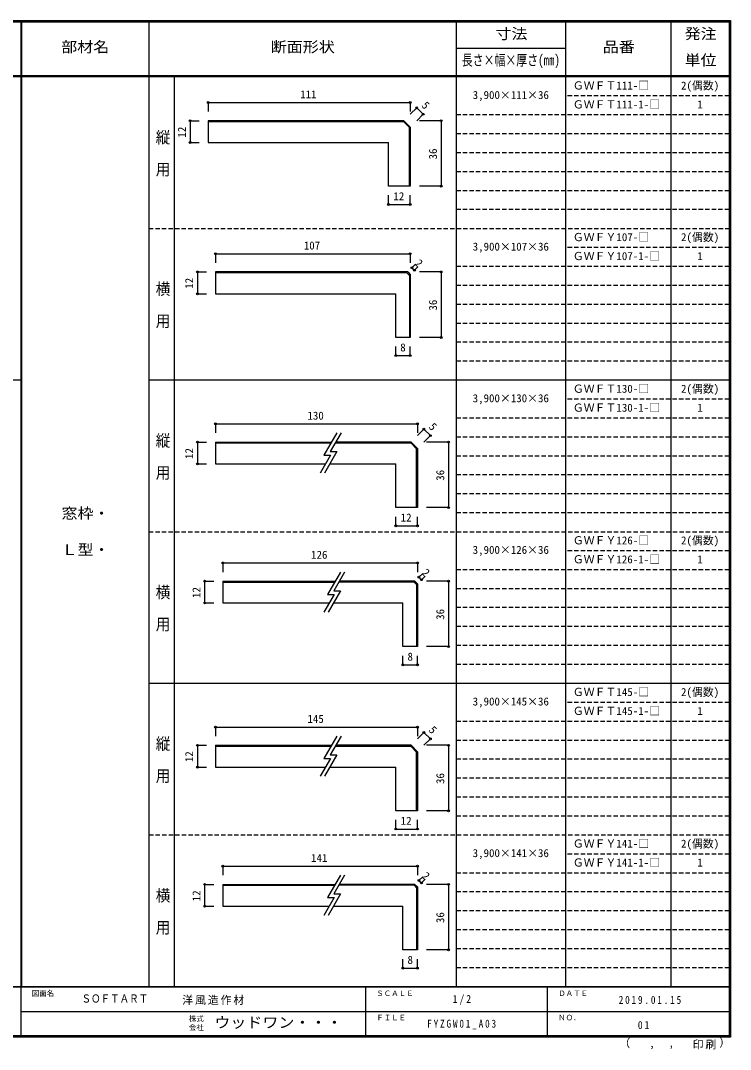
# Model space of a CAD drawing. Units: millimetres, scale not verified. Extents: x -400 to 380, y -287 to 278.
# Drawn here: x -10 to 380, y -287 to 278 of the extents above; entities that cross this region are included whole.
import ezdxf
from ezdxf.enums import TextEntityAlignment as Align

# ---------------------------------------------------------------- set-up
doc = ezdxf.new("R2010")
doc.units = ezdxf.units.MM
doc.header["$LTSCALE"] = 2
doc.header["$PDMODE"] = 32
doc.header["$PDSIZE"] = 1
doc.linetypes.add('DASHED1', pattern=[1.8, 1.2, -0.6])
for name, color, linetype in [('0-4', 3, 'Continuous'), ('0-A', 7, 'Continuous'), ('0-B', 4, 'Continuous'), ('F-1', 7, 'DASHED1'), ('F-A', 7, 'Continuous')]:
    doc.layers.add(name, color=color, linetype=linetype)
doc.styles.add('@ＭＳ ゴシック', font='')
doc.styles.add('HG明朝B', font='')
doc.styles.add('ＭＳ ゴシック', font='')
doc.styles.get('@ＭＳ ゴシック').set_extended_font_data('@MS Gothic')
doc.styles.get('HG明朝B').set_extended_font_data('HG明朝B')
doc.styles.get('ＭＳ ゴシック').set_extended_font_data('MS Gothic')

msp = doc.modelspace()

# ---------------------------------------------------------------- linework, layer by layer
at = {"layer": '0-4'}
for p, q in [((200.48, 223.289), (93.015, 223.289)), ((93.015, 223.289), (93.015, 211.289)), ((93.015, 222.789), (200.273, 222.789)), ((203.515, 219.546), (200.273, 222.789)), ((204.015, 219.753), (200.48, 223.289)), ((203.515, 187.289), (203.515, 219.546)), ((204.015, 219.753), (204.015, 187.289)), ((93.015, 211.289), (192.015, 211.289)), ((192.015, 187.289), (192.015, 211.289)), ((204.015, 187.289), (192.015, 187.289)), ((97.015, 140.193), (97.015, 128.193)), ((202.601, 140.193), (97.015, 140.193)), ((202.101, 139.693), (97.015, 139.693)), ((202.101, 139.693), (203.515, 138.279)), ((202.601, 140.193), (204.015, 138.779)), ((203.515, 138.279), (203.515, 104.193)), ((204.015, 138.779), (204.015, 104.193)), ((97.015, 128.193), (196.015, 128.193)), ((97.015, 46.674), (97.015, 34.674)), ((97.015, 46.674), (160.771, 46.674)), ((97.015, 46.174), (160.482, 46.174)), ((204.48, 46.674), (163.081, 46.674)), ((204.48, 46.674), (208.015, 43.139)), ((207.515, 10.674), (207.515, 42.931)), ((208.015, 43.139), (208.015, 10.674)), ((97.015, 34.674), (157.402, 34.674)), ((159.711, 34.674), (196.015, 34.674)), ((196.015, 10.674), (196.015, 34.674)), ((208.015, 10.674), (196.015, 10.674)), ((101.015, -29.764), (101.015, -41.764)), ((101.015, -29.764), (162.771, -29.764)), ((101.015, -30.264), (162.482, -30.264)), ((206.101, -30.264), (164.792, -30.264)), ((206.601, -29.764), (165.081, -29.764)), ((206.101, -30.264), (207.515, -31.678)), ((206.601, -29.764), (208.015, -31.178)), ((207.515, -31.678), (207.515, -65.764)), ((208.015, -31.178), (208.015, -65.764)), ((101.015, -41.764), (159.402, -41.764)), ((161.711, -41.764), (200.015, -41.764)), ((97.015, -119.993), (97.015, -131.993)), ((97.015, -119.993), (160.771, -119.993)), ((97.015, -120.493), (160.482, -120.493)), ((204.48, -119.993), (163.081, -119.993)), ((204.48, -119.993), (208.015, -123.528)), ((207.515, -155.993), (207.515, -123.735)), ((208.015, -123.528), (208.015, -155.993)), ((97.015, -131.993), (157.402, -131.993)), ((159.711, -131.993), (196.015, -131.993)), ((196.015, -155.993), (196.015, -131.993)), ((208.015, -155.993), (196.015, -155.993)), ((101.015, -196.431), (101.015, -208.431)), ((101.015, -196.431), (162.771, -196.431)), ((101.015, -196.931), (162.482, -196.931)), ((206.101, -196.931), (164.792, -196.931)), ((206.601, -196.431), (165.081, -196.431)), ((206.101, -196.931), (207.515, -198.345)), ((206.601, -196.431), (208.015, -197.845)), ((208.015, -197.845), (208.015, -232.431)), ((207.515, -198.345), (207.515, -232.431)), ((101.015, -208.431), (159.402, -208.431)), ((161.711, -208.431), (200.015, -208.431))]:
    msp.add_line(p, q, dxfattribs=at)
for points in [[(204.015, 104.193), (196.015, 104.193), (196.015, 128.193)], [(162.792, 46.174), (204.273, 46.174), (207.515, 42.931)], [(208.015, -65.764), (200.015, -65.764), (200.015, -41.764)], [(162.792, -120.493), (204.273, -120.493), (207.515, -123.735)], [(208.015, -232.431), (200.015, -232.431), (200.015, -208.431)]]:
    msp.add_lwpolyline(points, dxfattribs=at)
at = {"layer": '0-A'}
for p, q in [((163.658, 51.674), (156.585, 39.424)), ((165.967, 51.674), (160.049, 41.424)), ((163.608, 41.424), (156.825, 29.674)), ((160.049, 41.424), (163.608, 41.424)), ((160.144, 39.424), (154.515, 29.674)), ((156.585, 39.424), (160.144, 39.424)), ((165.658, -24.764), (158.585, -37.014)), ((167.967, -24.764), (162.049, -35.014)), ((162.144, -37.014), (156.515, -46.764)), ((158.585, -37.014), (162.144, -37.014)), ((165.608, -35.014), (158.825, -46.764)), ((162.049, -35.014), (165.608, -35.014)), ((163.658, -114.993), (156.585, -127.243)), ((165.967, -114.993), (160.049, -125.243)), ((160.144, -127.243), (154.515, -136.993)), ((156.585, -127.243), (160.144, -127.243)), ((163.608, -125.243), (156.825, -136.993)), ((160.049, -125.243), (163.608, -125.243)), ((165.658, -191.431), (158.585, -203.681)), ((167.967, -191.431), (162.049, -201.681)), ((165.608, -201.681), (158.825, -213.431)), ((162.049, -201.681), (165.608, -201.681)), ((162.144, -203.681), (156.515, -213.431)), ((158.585, -203.681), (162.144, -203.681))]:
    msp.add_line(p, q, dxfattribs=at)
at = {"layer": '0-B'}
for p, q in [((93.015, 233.289), (204.015, 233.289)), ((93.015, 233.289), (93.015, 228.289)), ((204.015, 233.289), (204.015, 228.289)), ((207.551, 230.36), (204.015, 226.824)), ((207.551, 230.36), (211.086, 226.824)), ((211.086, 226.824), (207.551, 223.289)), ((83.015, 223.289), (88.015, 223.289)), ((83.015, 223.289), (83.015, 211.289)), ((221.015, 223.289), (209.015, 223.289)), ((221.015, 223.289), (221.015, 187.289)), ((83.015, 211.289), (88.015, 211.289)), ((221.015, 187.289), (209.015, 187.289)), ((192.015, 177.289), (192.015, 182.289)), ((204.015, 177.289), (204.015, 182.289)), ((192.015, 177.289), (204.015, 177.289)), ((97.015, 150.193), (97.015, 145.193)), ((97.015, 150.193), (204.015, 150.193)), ((204.015, 150.193), (204.015, 145.193)), ((204.938, 142.53), (206.844, 144.436)), ((204.938, 142.53), (206.352, 141.116)), ((206.352, 141.116), (208.258, 143.022)), ((87.015, 140.193), (87.015, 128.193)), ((87.015, 140.193), (92.015, 140.193)), ((221.015, 140.193), (209.015, 140.193)), ((221.015, 140.193), (221.015, 104.193)), ((87.015, 128.193), (92.015, 128.193)), ((221.015, 104.193), (209.015, 104.193)), ((196.015, 94.193), (196.015, 99.193)), ((204.015, 94.193), (204.015, 99.193)), ((196.015, 94.193), (204.015, 94.193)), ((97.015, 56.674), (208.015, 56.674)), ((97.015, 56.674), (97.015, 51.674)), ((208.015, 56.674), (208.015, 51.674)), ((211.551, 53.745), (208.015, 50.21)), ((211.551, 53.745), (215.086, 50.21)), ((87.015, 46.674), (92.015, 46.674)), ((87.015, 46.674), (87.015, 34.674)), ((215.086, 50.21), (211.551, 46.674)), ((225.015, 46.674), (213.015, 46.674)), ((225.015, 46.674), (225.015, 10.674)), ((87.015, 34.674), (92.015, 34.674)), ((196.015, 0.674), (196.015, 5.674)), ((208.015, 0.674), (208.015, 5.674)), ((225.015, 10.674), (213.015, 10.674)), ((196.015, 0.674), (208.015, 0.674)), ((101.015, -19.764), (101.015, -24.764)), ((101.015, -19.764), (208.015, -19.764)), ((208.015, -19.764), (208.015, -24.764)), ((208.807, -27.558), (210.844, -25.521)), ((208.807, -27.558), (210.222, -28.972)), ((210.222, -28.972), (212.258, -26.936)), ((91.015, -29.764), (91.015, -41.764)), ((91.015, -29.764), (96.015, -29.764)), ((225.015, -29.764), (213.015, -29.764)), ((225.015, -29.764), (225.015, -65.764)), ((91.015, -41.764), (96.015, -41.764)), ((225.015, -65.764), (213.015, -65.764)), ((200.015, -75.764), (200.015, -70.764)), ((208.015, -75.764), (208.015, -70.764)), ((200.015, -75.764), (208.015, -75.764)), ((97.015, -109.993), (208.015, -109.993)), ((97.015, -109.993), (97.015, -114.993)), ((208.015, -109.993), (208.015, -114.993)), ((211.551, -112.921), (208.015, -116.457)), ((211.551, -112.921), (215.086, -116.457)), ((215.086, -116.457), (211.551, -119.993)), ((87.015, -119.993), (92.015, -119.993)), ((87.015, -119.993), (87.015, -131.993)), ((225.015, -119.993), (213.015, -119.993)), ((225.015, -119.993), (225.015, -155.993)), ((87.015, -131.993), (92.015, -131.993)), ((225.015, -155.993), (213.015, -155.993)), ((196.015, -165.993), (196.015, -160.993)), ((208.015, -165.993), (208.015, -160.993)), ((196.015, -165.993), (208.015, -165.993)), ((101.015, -186.431), (101.015, -191.431)), ((101.015, -186.431), (208.015, -186.431)), ((208.015, -186.431), (208.015, -191.431)), ((208.807, -194.224), (210.844, -192.188)), ((91.015, -196.431), (91.015, -208.431)), ((91.015, -196.431), (96.015, -196.431)), ((208.807, -194.224), (210.222, -195.639)), ((210.222, -195.639), (212.258, -193.602)), ((225.015, -196.431), (213.015, -196.431)), ((225.015, -196.431), (225.015, -232.431)), ((91.015, -208.431), (96.015, -208.431)), ((200.015, -242.431), (200.015, -237.431)), ((208.015, -242.431), (208.015, -237.431)), ((225.015, -232.431), (213.015, -232.431)), ((200.015, -242.431), (208.015, -242.431))]:
    msp.add_line(p, q, dxfattribs=at)
at = {"layer": '0-B', "color": 7}
for p in [(93.015, 233.289), (204.015, 233.289), (207.551, 230.36), (211.086, 226.824), (83.015, 223.289), (221.015, 223.289), (83.015, 211.289), (221.015, 187.289), (192.015, 177.289), (204.015, 177.289), (97.015, 150.193), (204.015, 150.193), (204.938, 142.53), (206.352, 141.116), (87.015, 140.193), (221.015, 140.193), (87.015, 128.193), (221.015, 104.193), (196.015, 94.193), (204.015, 94.193), (97.015, 56.674), (208.015, 56.674), (211.551, 53.745), (87.015, 46.674), (215.086, 50.21), (225.015, 46.674), (87.015, 34.674), (225.015, 10.674), (196.015, 0.674), (208.015, 0.674), (101.015, -19.764), (208.015, -19.764), (208.807, -27.558), (91.015, -29.764), (210.222, -28.972), (225.015, -29.764), (91.015, -41.764), (225.015, -65.764), (200.015, -75.764), (208.015, -75.764), (97.015, -109.993), (208.015, -109.993), (211.551, -112.921), (215.086, -116.457), (87.015, -119.993), (225.015, -119.993), (87.015, -131.993), (225.015, -155.993), (196.015, -165.993), (208.015, -165.993), (101.015, -186.431), (208.015, -186.431), (91.015, -196.431), (208.807, -194.224), (210.222, -195.639), (225.015, -196.431), (91.015, -208.431), (225.015, -232.431), (200.015, -242.431), (208.015, -242.431)]:
    msp.add_point(p, dxfattribs=at)
at = {"layer": 'F-1', "color": 6, "linetype": 'Continuous'}
for p, q in [((-400, 278), (380, 278)), ((-400, 277.667), (380, 277.667)), ((-10, 278.333), (-10, -253)), ((-9.667, 278.333), (-9.667, -253)), ((379.333, 278.333), (379.333, -280.333)), ((379.667, 278.333), (379.667, -280.333)), ((380, 248), (-400, 248)), ((380, 247.333), (-400, 247.333)), ((380, -252.667), (-400, -252.667)), ((380, -253), (-400, -253)), ((-10, -253), (-10, -279.667)), ((179.333, -253), (179.333, -279.667)), ((279.333, -253), (279.333, -279.667)), ((-10, -266.333), (379.333, -266.334)), ((380, -279.667), (-400, -279.667)), ((380, -280), (-400, -280)), ((380, -280.333), (-400, -280.333))]:
    msp.add_line(p, q, dxfattribs=at)
at = {"layer": 'F-1', "linetype": 'Continuous'}
for p, q in [((60.333, 278.337), (60.333, -253)), ((229.333, 278.333), (229.333, -252.667)), ((289.333, 278.333), (289.333, -253.003)), ((347.333, 278.333), (347.333, -253.003)), ((229.333, 263.163), (289.333, 263.163)), ((74.333, 247.333), (74.333, -253)), ((-10, 80.667), (-329.333, 80.667)), ((379.667, 80.667), (60.333, 80.667)), ((379.667, -86), (60.333, -86))]:
    msp.add_line(p, q, dxfattribs=at)
at = {"layer": 'F-1'}
for p, q in [((379.333, 236.917), (289.333, 236.917)), ((379.333, 226.5), (229.333, 226.5)), ((379.333, 216.083), (229.333, 216.083)), ((379.333, 205.667), (229.333, 205.667)), ((379.333, 195.25), (229.333, 195.25)), ((379.333, 184.833), (229.333, 184.833)), ((379.333, 174.417), (229.333, 174.417)), ((60.333, 164), (379.333, 164)), ((379.333, 153.583), (289.333, 153.583)), ((379.333, 143.167), (229.333, 143.167)), ((379.333, 132.75), (229.333, 132.75)), ((379.333, 122.333), (229.333, 122.333)), ((379.333, 111.917), (229.333, 111.917)), ((379.333, 101.5), (229.333, 101.5)), ((379.333, 91.083), (229.333, 91.083)), ((379.333, 70.25), (289.333, 70.25)), ((379.333, 59.833), (229.333, 59.833)), ((379.333, 49.417), (229.333, 49.417)), ((379.333, 39), (229.333, 39)), ((379.333, 28.583), (229.333, 28.583)), ((379.333, 18.167), (229.333, 18.167)), ((379.333, 7.75), (229.333, 7.75)), ((60.333, -2.667), (379.333, -2.667)), ((379.333, -13.083), (289.333, -13.083)), ((379.333, -23.5), (229.333, -23.5)), ((379.333, -33.917), (229.333, -33.917)), ((379.333, -44.333), (229.333, -44.333)), ((379.333, -54.75), (229.333, -54.75)), ((379.333, -65.167), (229.333, -65.167)), ((379.333, -75.583), (229.333, -75.583)), ((379.333, -96.417), (289.333, -96.417)), ((379.333, -106.833), (229.333, -106.833)), ((379.333, -117.25), (229.333, -117.25)), ((379.333, -127.667), (229.333, -127.667)), ((379.333, -138.083), (229.333, -138.083)), ((379.333, -148.5), (229.333, -148.5)), ((379.333, -158.917), (229.333, -158.917)), ((379.667, -169.333), (60.333, -169.333)), ((379.333, -179.75), (289.333, -179.75)), ((379.333, -190.167), (229.333, -190.167)), ((379.333, -200.583), (229.333, -200.583)), ((379.333, -211), (229.333, -211)), ((379.333, -221.417), (229.333, -221.417)), ((379.333, -231.833), (229.333, -231.833)), ((379.333, -242.25), (229.333, -242.25))]:
    msp.add_line(p, q, dxfattribs=at)
at = {"layer": 'F-1', "color": 6, "linetype": 'Continuous'}
msp.add_lwpolyline([(-400, 278.333), (380, 278.333), (380, -280.333)], dxfattribs=at)

# ---------------------------------------------------------------- texts
at = {"layer": '0-A', "style": 'ＭＳ ゴシック'}
for s, p in [('ＧＷＦＴ111-□', (293.333, 239.125)), ('2(偶数)', (352.833, 239.125)), ('3,900×111×36', (238.333, 233.917)), ('ＧＷＦＴ111-1-□', (293.333, 228.708)), ('1', (361.833, 228.708)), ('ＧＷＦＹ107-□', (293.333, 155.792)), ('2(偶数)', (352.833, 155.792)), ('3,900×107×36', (238.333, 150.583)), ('ＧＷＦＹ107-1-□', (293.333, 145.375)), ('1', (361.833, 145.375)), ('ＧＷＦＴ130-□', (293.333, 72.458)), ('2(偶数)', (352.833, 72.458)), ('3,900×130×36', (238.333, 67.25)), ('ＧＷＦＴ130-1-□', (293.333, 62.042)), ('1', (361.833, 62.042)), ('ＧＷＦＹ126-□', (293.333, -10.875)), ('2(偶数)', (352.833, -10.875)), ('3,900×126×36', (238.333, -16.083)), ('ＧＷＦＹ126-1-□', (293.333, -21.292)), ('1', (361.833, -21.292)), ('ＧＷＦＴ145-□', (293.333, -94.208)), ('2(偶数)', (352.833, -94.208)), ('3,900×145×36', (238.333, -99.417)), ('ＧＷＦＴ145-1-□', (293.333, -104.625)), ('1', (361.833, -104.625)), ('ＧＷＦＹ141-□', (293.333, -177.542)), ('2(偶数)', (352.833, -177.542)), ('3,900×141×36', (238.333, -182.75)), ('ＧＷＦＹ141-1-□', (293.333, -187.958)), ('1', (361.833, -187.958))]:
    msp.add_text(s, height=4.399, dxfattribs=at).set_placement(p, align=Align.BOTTOM_LEFT)
at = {"layer": '0-A', "style": '@ＭＳ ゴシック', "width": 1.1}
for s, p in [('縦\u3000用', (63.333, 218.667)), ('横\u3000用', (63.333, 135.333)), ('縦\u3000用', (63.333, 52)), ('横\u3000用', (63.333, -31.333)), ('縦\u3000用', (63.333, -114.667)), ('横\u3000用', (63.333, -198))]:
    msp.add_text(s, height=5.865, rotation=270, dxfattribs=at).set_placement(p, align=Align.BOTTOM_LEFT)
at = {"layer": '0-A', "style": 'ＭＳ ゴシック', "width": 1.1}
for s, p in [('窓枠・', (12.333, 2.84)), ('Ｌ型・', (12.333, -17.16))]:
    msp.add_text(s, height=5.865, dxfattribs=at).set_placement(p, align=Align.BOTTOM_LEFT)
at = {"layer": '0-B', "color": 7, "style": 'ＭＳ ゴシック'}
for s, p in [('111', (143.515, 234.289)), ('12', (194.765, 178.289)), ('107', (145.515, 151.193)), ('8', (198.515, 95.193)), ('130', (147.515, 57.674)), ('12', (198.765, 1.674)), ('126', (149.515, -18.764)), ('8', (202.515, -74.764)), ('145', (147.515, -108.993)), ('12', (198.765, -164.993)), ('141', (149.515, -185.431)), ('8', (202.515, -241.431))]:
    msp.add_text(s, height=4.399, dxfattribs=at).set_placement(p, align=Align.BOTTOM_LEFT)
for s, rotation, p in [('5', 315, (208.965, 230.36)), ('12', 90, (82.015, 214.039)), ('36', 90, (220.015, 202.039)), ('2', 315, (205.292, 143.591)), ('12', 90, (86.015, 130.943)), ('36', 90, (220.015, 118.943)), ('5', 315, (212.965, 53.745)), ('12', 90, (86.015, 37.424)), ('36', 90, (224.015, 25.424)), ('2', 315, (209.161, -26.497)), ('12', 90, (90.015, -39.014)), ('36', 90, (224.015, -51.014)), ('5', 315, (212.965, -112.921)), ('12', 90, (86.015, -129.243)), ('36', 90, (224.015, -141.243)), ('2', 315, (209.161, -193.164)), ('12', 90, (90.015, -205.681)), ('36', 90, (224.015, -217.681))]:
    msp.add_text(s, height=4.399, rotation=rotation, dxfattribs=at).set_placement(p, align=Align.BOTTOM_LEFT)
at = {"layer": 'F-A'}
for s, height, style, width, p in [('寸法', 5.865, 'ＭＳ ゴシック', 1.1, (250.833, 266.413)), ('発注', 5.865, 'ＭＳ ゴシック', 1.1, (354.833, 266.413)), ('部材名', 5.865, 'ＭＳ ゴシック', 1.1, (12.167, 259.167)), ('断面形状', 5.865, 'ＭＳ ゴシック', 1.1, (127.333, 259.167)), ('品番', 5.865, 'ＭＳ ゴシック', 1.1, (309.833, 259.163)), ('長さ×幅×厚さ(㎜)', 5.865, 'ＭＳ ゴシック', 0.75, (232.333, 251.913)), ('単位', 5.865, 'ＭＳ ゴシック', 1.1, (354.833, 251.91)), ('ＳＯＦＴＡＲＴ', 4.399, 'HG明朝B', 0.85, (23.333, -262.719)), ('ウッドワン・・・', 5.865, 'ＭＳ ゴシック', 1.1, (96.333, -277))]:
    msp.add_text(s, height=height, dxfattribs=dict(at, style=style, width=width)).set_placement(p, align=Align.BOTTOM_LEFT)
at = {"layer": 'F-A', "style": 'ＭＳ ゴシック'}
for s, height, p in [('図面名', 2.933, (-4, -258.667)), ('ＳＣＡＬＥ', 2.933, (185.333, -258.667)), ('ＤＡＴＥ', 2.933, (285.333, -258.667)), ('株式', 2.933, (82.333, -272.6)), ('ＦＩＬＥ', 2.933, (185.333, -272)), ('ＮＯ．', 2.933, (285.333, -272)), ('会社', 2.933, (82.333, -277.4)), ('（', 4.399, (318.936, -287.221)), ('）', 4.399, (373.894, -286.942)), (',', 4.399, (335.418, -287.221)), (',', 4.399, (346.013, -287.035))]:
    msp.add_text(s, height=height, dxfattribs=at).set_placement(p, align=Align.BOTTOM_LEFT)
at = {"layer": 'F-A', "char_height": 4.399, "attachment_point": 7, "style": 'ＭＳ ゴシック'}
for s, insert in [('\\T1.17;洋風造作材', (78.695, -262.667)), ('\\T1.38;\\W0.9;1/2', (227.333, -262.667)), ('\\T1.39;\\W0.85;2019.01.15', (318.583, -262.167)), ('\\T1.39;\\W0.85;FYZGW01_A03', (213.333, -276)), ('\\T1.36;\\W0.9;01', (329.083, -276)), ('\\T1.17;印刷', (359.21, -287.128))]:
    msp.add_mtext(s, dxfattribs=dict(at, insert=insert))

doc.saveas('drawing.dxf')
